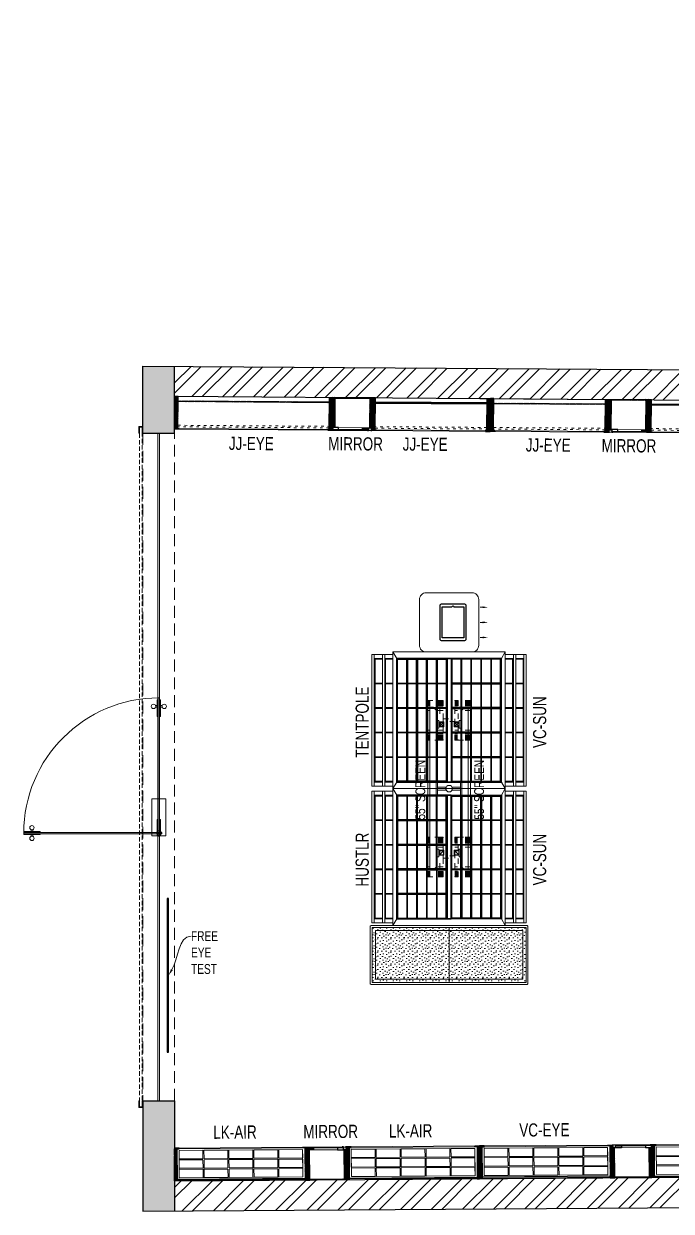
# Model space of a CAD drawing. Header units: feet. Extents: x 3454375 to 3464451, y -5718387 to -5709354.
# Drawn here: x 3454375 to 3459300, y -5718387 to -5709354 of the extents above; entities that cross this region are included whole.
import ezdxf
from ezdxf import colors
from ezdxf.entities.mleader import LeaderData, LeaderLine
from ezdxf.math import Vec2, Vec3

# ---------------------------------------------------------------- set-up
doc = ezdxf.new("R2010")
doc.units = ezdxf.units.FT
doc.header["$LTSCALE"] = 33
doc.header["$MEASUREMENT"] = 0
for name, pattern in [('a_p6_plan_L18$0$HIDDEN', [0.375, 0.25, -0.125]), ('ACAD_ISO03W100', [30, 12, -18]), ('DASHDOT2', [0.5, 0.25, -0.125, 0, -0.125]), ('HIDDEN2', [4.7625, 3.175, -1.5875]), ('HIDDENX2', [0.75, 0.5, -0.25])]:
    doc.linetypes.add(name, pattern=pattern)
for name, color, linetype, lineweight in [('A-Glazing', 4, 'Continuous', 20), ('A-shutter', 8, 'Continuous', 18), ('A-WALL HATCH', 251, 'Continuous', 0), ('column hatch', 5, 'Continuous', 0), ('Door', 2, 'Continuous', 13), ('Glazing', 141, 'Continuous', 15), ('LENS-DIM', 252, 'Continuous', 5), ('LENS-DOOR', 34, 'Continuous', 20), ('LENS-HATCH', 251, 'Continuous', 5), ('LENS-TEXT', 31, 'Continuous', 5), ('LENS_DIMENSION', 193, 'Continuous', 0), ('LENS_TEXT', 31, 'Continuous', 5), ('LK-EQPMT', 3, 'Continuous', 18), ('LK-FF&E FLOOR', 1, 'Continuous', 9), ('LK-FF&E WALL', 1, 'Continuous', 9), ('LK-IT', 3, 'Continuous', 18), ('LN-ELEVATION-1', 81, 'Continuous', 25), ('LN-ELEVATION-2', 103, 'Continuous', 20), ('LN-ELEVATION-3', 125, 'Continuous', 18), ('LN-ELEVATION-4', 145, 'Continuous', 13), ('LN-ELEVATION-5', 167, 'Continuous', 5), ('LN-HATCH', 251, 'Continuous', 0), ('PLANO-TXT', 252, 'Continuous', 5), ('rolling shutter', 1, 'Continuous', 5)]:
    doc.layers.add(name, color=color, linetype=linetype, lineweight=lineweight)
for name, color, linetype in [('A-WALL', 1, 'Continuous'), ('beam', 5, 'Continuous'), ('column', 10, 'Continuous')]:
    doc.layers.add(name, color=color, linetype=linetype)
doc.styles.add('LK TXT', font='GILC____.TTF', dxfattribs={"height": 100})
doc.styles.get("Standard").update_dxf_attribs({"font": 'GILC____.TTF'})
pattern_1 = [(45, (-3381125.97, 5459512.48), (-117.733279, 117.733279), []), (45, (-3381047.48, 5459512.48), (-117.733279, 117.733279), [])]
pattern_2 = [(45, (4208834.247, 1706614.74), (-4.4901280605, 4.4901280605), [])]
pattern_3 = [(45, (4209134.247, 1706614.74), (-4.4901280605, 4.4901280605), [])]
pattern_4 = [(45, (7858558.917, 3503823.203), (-4.4901280605, 4.4901280605), [])]

# ---------------------------------------------------------------- blocks, each defined once
blk = doc.blocks.new('*U45')
at = {"layer": 'A-shutter', "color": 5, "ltscale": 10}
for points in [[(41038053.5, -1561539.2), (41038053.5, -1561544.2), (41038008.5, -1561544.2), (41038008.5, -1561564.2), (41038053.5, -1561564.2), (41038053.5, -1561569.2), (41038003.5, -1561569.2), (41038003.5, -1561539.2)], [(41043133.5, -1561539.2), (41043133.5, -1561544.2), (41043178.5, -1561544.2), (41043178.5, -1561564.2), (41043133.5, -1561564.2), (41043133.5, -1561569.2), (41043183.5, -1561569.2), (41043183.5, -1561539.2)]]:
    blk.add_lwpolyline(points, close=True, dxfattribs=at)
at = {"layer": 'A-shutter', "color": 5, "linetype": 'HIDDENX2', "ltscale": 2}
blk.add_lwpolyline([(41038008.5, -1561544.2), (41038008.5, -1561564.2), (41043178.5, -1561564.2), (41043178.5, -1561544.2)], close=True, dxfattribs=at)
blk = doc.blocks.new('*U44')
at = {"layer": 'LENS-DOOR'}
for p, q in [((548105.1, 1779391.1), (548105.1, 1778584.2)), ((548105.1, 1779391.1), (548143.3, 1779391.1)), ((548143.3, 1778584.2), (548143.3, 1779391.1)), ((547282.3, 1778577.9), (547288.7, 1778577.9)), ((547282.3, 1778474.8), (547282.3, 1778577.9)), ((547288.7, 1778584.2), (547333.2, 1778584.2)), ((547288.7, 1778577.9), (547288.7, 1778584.2)), ((547333.2, 1778542.9), (547333.2, 1778584.2)), ((547333.2, 1778542.9), (547345.9, 1778542.9)), ((547345.9, 1778468.5), (547345.9, 1778542.9)), ((548105.1, 1778584.2), (548143.3, 1778584.2)), ((548133.7, 1778468.5), (548133.7, 1778542.9)), ((548146.4, 1778542.9), (548133.7, 1778542.9)), ((548190.9, 1778584.2), (548146.4, 1778584.2)), ((548146.4, 1778542.9), (548146.4, 1778584.2)), ((548190.9, 1778577.9), (548190.9, 1778584.2)), ((548197.3, 1778577.9), (548190.9, 1778577.9)), ((548197.3, 1778474.8), (548197.3, 1778577.9)), ((547282.3, 1778474.8), (547288.7, 1778474.8)), ((547288.7, 1778468.5), (547288.7, 1778474.8)), ((547288.7, 1778468.5), (547345.9, 1778468.5)), ((548190.9, 1778468.5), (548133.7, 1778468.5)), ((548190.9, 1778468.5), (548190.9, 1778474.8)), ((548197.3, 1778474.8), (548190.9, 1778474.8))]:
    blk.add_line(p, q, dxfattribs=at)
at = {"layer": 'LENS-DOOR', "color": 7, "linetype": 'HIDDEN2'}
blk.add_ellipse((548143.3, 1778584.2), major_axis=(-806.9, 0), ratio=1, start_param=-1.570791, end_param=0.051209, dxfattribs=at)
blk = doc.blocks.new('A$C72675485')
at = {"layer": 'A-WALL HATCH'}
h = blk.add_hatch(dxfattribs=at)
h.set_pattern_fill('ANSI32', color=256, scale=444)
h.set_pattern_definition(pattern_1)
h.paths.add_polyline_path([(-1371.6, 6081.4), (-1371.6, 8740.3), (-228.6, 8740.3), (-228.6, 6073.3), (-228.6, 227), (-4778.1, 194.9), (-4778.1, 193.1), (-5028.1, 193.1), (-8927.9, 165.6), (-8927.9, -63), (0, 0), (0, 8968.9), (-1600.2, 8968.9), (-1600.2, 6311.6), (-8927.9, 6363.2), (-8927.9, 6134.6)])
h = blk.add_hatch(dxfattribs=at)
h.set_pattern_fill('ANSI32', color=256, scale=444)
h.set_pattern_definition(pattern_1)
h.paths.add_polyline_path([(-228.6, 6073.3), (-228.6, 6225.7), (-456.1, 6227.3), (-457.2, 6074.9)])
at = {"layer": 'column hatch'}
h = blk.add_hatch(color=251, dxfattribs=at)
h.dxf.hatch_style = 1
h.paths.add_polyline_path([(-8927.9, -63), (-8927.9, 775.2), (-9169.2, 775.2), (-9169.2, -64.7)])
h.paths.add_polyline_path([(-8927.9, 5855.2), (-8927.9, 6363.2), (-9169.2, 6364.9), (-9169.2, 5855.2)])
at = {"layer": 'A-WALL'}
for p, q in [((0, 8968.9), (-1600.2, 8968.9)), ((-1600.2, 8968.9), (-1600.2, 6311.6)), ((0, 0), (0, 8968.9)), ((-228.6, 8740.3), (-1371.6, 8740.3)), ((-1371.6, 8740.3), (-1371.6, 6081.4)), ((-228.6, 6073.3), (-228.6, 8740.3)), ((-9169.2, 6364.9), (-1600.2, 6311.6)), ((-457.2, 6074.9), (-456.1, 6227.3)), ((-456.1, 6227.3), (-227.5, 6225.7)), ((-8927.9, 6134.6), (-1371.6, 6081.4)), ((-457.2, 6074.9), (-228.6, 6073.3)), ((-228.6, 227), (-228.6, 6073.3)), ((-8927.9, 165.6), (-228.6, 227)), ((-9169.2, -64.7), (0, 0))]:
    blk.add_line(p, q, dxfattribs=at)
at = {"layer": 'beam', "linetype": 'a_p6_plan_L18$0$HIDDEN', "lineweight": 5, "ltscale": 11}
blk.add_lwpolyline([(-8927.9, 5855.2), (-9169.2, 5855.2), (-9169.2, 775.2), (-8927.9, 775.2)], close=True, dxfattribs=at)
at = {"layer": 'column'}
for p, q in [((-9169.2, 5855.2), (-9169.2, 6364.9)), ((-8927.9, 5855.2), (-8927.9, 6363.2)), ((-9169.2, 5855.2), (-8927.9, 5855.2)), ((-9169.2, 775.2), (-8927.9, 775.2)), ((-9169.2, 775.2), (-9169.2, -64.7)), ((-8927.9, 775.2), (-8927.9, -63))]:
    blk.add_line(p, q, dxfattribs=at)
at = {"layer": 'Door', "xscale": -1}
blk.add_blockref('*U44', (546825.7, -1772375.3), dxfattribs=at)
at = {"layer": 'rolling shutter', "color": 2, "rotation": 270.000000000001}
blk.add_blockref('*U45', (1552370, 41043908.7), dxfattribs=at)
at = {"insert": (-1144.7, 7900.4), "char_height": 125, "width": 728.449, "attachment_point": 1}
blk.add_mtext('EXISTING TOILET ', dxfattribs=at)
blk = doc.blocks.new('Entrance Door')
at = {"layer": 'Glazing', "ltscale": 111}
blk.add_hatch(color=256, dxfattribs=at).paths.add_polyline_path([(18, -35), (18, -1235), (30, -1235), (30, -35)])
at = {"layer": 'Glazing'}
for p, q in [((30, -54), (18, -66)), ((1118, -31), (1118, -54)), ((1118, -89), (1118, -66)), ((1133, -31), (1133, -54)), ((1133, -89), (1133, -66))]:
    blk.add_line(p, q, dxfattribs=at)
at = {"layer": 'Glazing', "ltscale": 44}
for p, q in [((-5, -1156), (18, -1156)), ((-5, -1171), (18, -1171)), ((53, -1156), (30, -1156)), ((53, -1171), (30, -1171))]:
    blk.add_line(p, q, dxfattribs=at)
at = {"layer": 'Glazing'}
for points in [[(320, -120), (0, -120), (0, 0), (320, 0)], [(0, -54), (142, -54), (142, -47), (0, -47)], [(0, -66), (142, -66), (142, -74), (0, -74)], [(1181, -54), (1038, -54), (1038, -47), (1181, -47)], [(1181, -66), (1038, -66), (1038, -74), (1181, -74)]]:
    blk.add_lwpolyline(points, close=True, dxfattribs=at)
at = {"layer": 'Glazing', "ltscale": 222}
blk.add_lwpolyline([(-2, -66), (1199, -66), (1199, -54), (-2, -54)], close=True, dxfattribs=at)
at = {"layer": 'Glazing', "ltscale": 111}
blk.add_lwpolyline([(18, -35), (18, -1235), (30, -1235), (30, -35)], close=True, dxfattribs=at)
at = {"layer": 'Glazing', "ltscale": 44}
for points in [[(18, -1093), (18, -1235), (10, -1235), (10, -1093)], [(30, -1093), (30, -1235), (37, -1235), (37, -1093)]]:
    blk.add_lwpolyline(points, close=True, dxfattribs=at)
at = {"layer": 'Glazing'}
for centre, radius in [((1125, -14), 19), ((24, -59), 19.8), ((1125, -107), 19)]:
    blk.add_circle(centre, radius, dxfattribs=at)
at = {"layer": 'Glazing', "ltscale": 44}
for centre in [(-22, -1164), (70, -1164)]:
    blk.add_circle(centre, 19, dxfattribs=at)
at = {"layer": 'Glazing', "ltscale": 222}
blk.add_arc((24, -60), 1175, 270, 359.9996, dxfattribs=at)
blk = doc.blocks.new('MIRROR')
at = {"layer": 'LN-HATCH', "ltscale": 0.5}
h = blk.add_hatch(dxfattribs=at)
h.set_pattern_fill('ANSI31', color=256, scale=2)
h.set_pattern_definition([(45, (4060433.7416, 1708720.787), (-4.4901280605, 4.4901280605), [])])
h.paths.add_polyline_path([(212.9, 101.3), (230.9, 101.3), (230.9, -127.7), (212.9, -127.7)])
h.paths.add_polyline_path([(230.9, 95.3), (494.9, 95.3), (494.9, 101.3), (230.9, 101.3)])
h.paths.add_polyline_path([(512.9, 101.3), (494.9, 101.3), (494.9, -127.7), (512.9, -127.7)])
at = {"layer": 'Defpoints'}
blk.add_lwpolyline([(512.9, 101.3), (212.9, 101.3), (212.9, -148.7), (512.9, -148.7)], close=True, dxfattribs=at)
at = {"layer": 'LN-ELEVATION-1'}
for points in [[(212.9, 101.3), (230.9, 101.3), (230.9, -127.7), (212.9, -127.7)], [(230.9, 95.3), (494.9, 95.3), (494.9, 101.3), (230.9, 101.3)], [(512.9, 101.3), (494.9, 101.3), (494.9, -127.7), (512.9, -127.7)], [(259.9, -141.7), (259.9, -127.7), (214.9, -127.7), (214.9, -148.7), (223.9, -148.7), (223.9, -147.2), (216.4, -147.2), (216.4, -141.7)], [(442.9, -141.7), (442.9, -127.7), (487.9, -127.7), (487.9, -148.7), (478.9, -148.7), (478.9, -147.2), (486.4, -147.2), (486.4, -141.7)], [(504.9, -148.7), (504.9, -147.2), (509.4, -147.2), (509.4, -129.2), (487.9, -129.2), (487.9, -127.7), (510.9, -127.7), (510.9, -148.7)]]:
    blk.add_lwpolyline(points, close=True, dxfattribs=at)
at = {"layer": 'LN-ELEVATION-2', "color": 4, "lineweight": 0}
blk.add_lwpolyline([(216.4, -141.7), (486.4, -141.7), (486.4, -147.2), (216.4, -147.2)], close=True, dxfattribs=at)
at = {"layer": 'LN-ELEVATION-2'}
blk.add_lwpolyline([(259.9, -141.7), (442.9, -141.7), (442.9, -127.7), (259.9, -127.7)], close=True, dxfattribs=at)
at = {"layer": 'LN-ELEVATION-4', "ltscale": 0.5}
blk.add_line((478.9, -148.7), (223.9, -148.7), dxfattribs=at)
blk = doc.blocks.new('JJ SH 900')
at = {"layer": 'LN-HATCH', "ltscale": 0.5}
h = blk.add_hatch(dxfattribs=at)
h.set_pattern_fill('ANSI31', color=256, scale=50)
h.paths.add_polyline_path([(-911.8, 0), (-911.8, -190), (-905.8, -190), (-905.8, -200), (-911.8, -200), (-911.8, -244), (-886.8, -244), (-886.8, 0)])
h = blk.add_hatch(dxfattribs=at)
h.set_pattern_fill('ANSI31', color=256, scale=2)
h.set_pattern_definition(pattern_2)
h.paths.add_polyline_path([(-11.8, 0), (-11.8, -190), (-17.8, -190), (-17.8, -200), (-11.8, -200), (-11.8, -244), (-36.8, -244), (-36.8, 0)])
h = blk.add_hatch(dxfattribs=at)
h.set_pattern_fill('ANSI31', color=256, scale=2)
h.set_pattern_definition(pattern_3)
h.paths.add_polyline_path([(-36.8, -40), (-886.8, -40), (-886.8, -34), (-36.8, -34)])
h = blk.add_hatch(dxfattribs=at)
h.set_pattern_fill('ANSI31', color=256, scale=2)
h.set_pattern_definition(pattern_3)
h.paths.add_polyline_path([(-876.8, -244), (-876.8, -250), (-911.8, -250), (-911.8, -244)])
h = blk.add_hatch(dxfattribs=at)
h.set_pattern_fill('ANSI31', color=256, scale=2)
h.set_pattern_definition(pattern_2)
h.paths.add_polyline_path([(-46.8, -244), (-46.8, -250), (-11.8, -250), (-11.8, -244)])
at = {"layer": 'LN-ELEVATION-1', "ltscale": 0.5}
for points in [[(-911.8, 0), (-911.8, -190), (-905.8, -190), (-905.8, -200), (-911.8, -200), (-911.8, -244), (-886.8, -244), (-886.8, 0)], [(-11.8, 0), (-11.8, -190), (-17.8, -190), (-17.8, -200), (-11.8, -200), (-11.8, -244), (-36.8, -244), (-36.8, 0)], [(-36.8, -40), (-886.8, -40), (-886.8, -34), (-36.8, -34)], [(-876.8, -244), (-876.8, -250), (-911.8, -250), (-911.8, -244)], [(-46.8, -244), (-46.8, -250), (-11.8, -250), (-11.8, -244)]]:
    blk.add_lwpolyline(points, close=True, dxfattribs=at)
at = {"layer": 'LN-ELEVATION-3', "ltscale": 0.5}
for p, q in [((-886.8, 0), (-36.8, 0)), ((-876.8, -244), (-46.8, -244)), ((-46.8, -250), (-876.8, -250))]:
    blk.add_line(p, q, dxfattribs=at)
at = {"layer": 'LN-ELEVATION-4', "linetype": 'ACAD_ISO03W100', "ltscale": 0.05}
blk.add_lwpolyline([(-886.8, -220), (-36.8, -220), (-36.8, -232), (-886.8, -232)], close=True, dxfattribs=at)
blk = doc.blocks.new('VC HD 1010')
at = {"layer": 'LN-HATCH', "ltscale": 0.5}
h = blk.add_hatch(dxfattribs=at)
h.set_pattern_fill('ANSI31', color=256, scale=2)
h.set_pattern_definition([(45, (3761554.586, 1795022.936), (-4.490128061, 4.490128061), [])])
h.paths.add_polyline_path([(-505.2, 24), (-505.2, -166), (-499.2, -166), (-499.2, -176), (-505.2, -176), (-505.2, -220), (-487.2, -220), (-487.2, 24)])
h = blk.add_hatch(dxfattribs=at)
h.set_pattern_fill('ANSI31', color=256, scale=2)
h.set_pattern_definition(pattern_4)
h.paths.add_polyline_path([(504.8, 24), (504.8, -166), (498.8, -166), (498.8, -176), (504.8, -176), (504.8, -220), (486.8, -220), (486.8, 24)])
h = blk.add_hatch(dxfattribs=at)
h.set_pattern_fill('ANSI31', color=256, scale=2)
h.set_pattern_definition([(45, (7858741.917, 3503823.203), (-4.4901280605, 4.4901280605), [])])
h.paths.add_polyline_path([(-470.2, -220), (-470.2, -226), (-505.2, -226), (-505.2, -220)])
h = blk.add_hatch(dxfattribs=at)
h.set_pattern_fill('ANSI31', color=256, scale=2)
h.set_pattern_definition(pattern_4)
h.paths.add_polyline_path([(476.8, -220), (476.8, -226), (511.8, -226), (511.8, -220)])
at = {"layer": 'LN-ELEVATION-1', "ltscale": 0.5}
for points in [[(-505.2, 24), (-505.2, -166), (-499.2, -166), (-499.2, -176), (-505.2, -176), (-505.2, -220), (-487.2, -220), (-487.2, 24)], [(486.8, 12), (-487.2, 12), (-487.2, 18), (486.8, 18)], [(504.8, 24), (504.8, -166), (498.8, -166), (498.8, -176), (504.8, -176), (504.8, -220), (486.8, -220), (486.8, 24)], [(-470.2, -220), (-470.2, -226), (-505.2, -226), (-505.2, -220)], [(469.8, -220), (469.8, -226), (504.8, -226), (504.8, -220)]]:
    blk.add_lwpolyline(points, close=True, dxfattribs=at)
at = {"layer": 'LN-ELEVATION-2', "ltscale": 0.5}
blk.add_lwpolyline([(470.2, 0), (-470.2, 0), (-470.2, -208), (470.2, -208)], close=True, dxfattribs=at)
at = {"layer": 'LN-ELEVATION-3', "ltscale": 0.5}
for p, q in [((-487.2, 24), (486.8, 24)), ((-470.2, -220), (469.8, -220)), ((469.8, -226), (-470.2, -226))]:
    blk.add_line(p, q, dxfattribs=at)
for points in [[(-470.2, 0), (-288.5, 0), (-288.5, -64), (-470.2, -64)], [(-280.5, 0), (-98.8, 0), (-98.8, -64), (-280.5, -64)], [(-90.8, 0), (90.8, 0), (90.8, -64), (-90.8, -64)], [(98.8, 0), (280.5, 0), (280.5, -64), (98.8, -64)], [(288.5, 0), (470.2, 0), (470.2, -64), (288.5, -64)], [(-470.2, -136), (-288.5, -136), (-288.5, -72), (-470.2, -72)], [(-280.5, -72), (-98.8, -72), (-98.8, -136), (-280.5, -136)], [(-90.8, -72), (90.8, -72), (90.8, -136), (-90.8, -136)], [(98.8, -72), (280.5, -72), (280.5, -136), (98.8, -136)], [(288.5, -72), (470.2, -72), (470.2, -136), (288.5, -136)], [(-470.2, -144), (-288.5, -144), (-288.5, -208), (-470.2, -208)], [(-280.5, -144), (-98.8, -144), (-98.8, -208), (-280.5, -208)], [(-90.8, -144), (90.8, -144), (90.8, -208), (-90.8, -208)], [(98.8, -144), (280.5, -144), (280.5, -208), (98.8, -208)], [(288.5, -144), (470.2, -144), (470.2, -208), (288.5, -208)]]:
    blk.add_lwpolyline(points, close=True, dxfattribs=at)
blk = doc.blocks.new('ffgd')
at = {"layer": 'LN-ELEVATION-4', "linetype": 'ACAD_ISO03W100', "ltscale": 0.1}
blk.add_lwpolyline([(0, 47.3), (0, -41.5), (-20, -41.5), (-20, 47.3)], close=True, dxfattribs=at)
at = {"layer": 'LN-ELEVATION-5', "linetype": 'ACAD_ISO03W100', "ltscale": 0.1}
for p, q in [((-159.9, 165.7), (-159.9, 47.3)), ((-159.7, 165.7), (-159.7, 47.3)), ((-159.4, 165.7), (-159.4, 47.3)), ((-159, 165.7), (-159, 47.3)), ((-158.5, 165.7), (-158.5, 47.3)), ((-157.9, 165.7), (-157.9, 47.3)), ((-157.1, 165.7), (-157.1, 47.3)), ((-156.1, 165.7), (-156.1, 47.3)), ((-154.1, 165.7), (-154.1, 47.3)), ((-151.1, 165.7), (-151.1, 47.3)), ((-146.1, 165.7), (-146.1, 47.3)), ((-141.1, 165.7), (-141.1, 47.3)), ((-135.1, 165.7), (-135.1, 47.3)), ((-128.1, 165.7), (-128.1, 47.3)), ((-120.1, 165.7), (-120.1, 47.3)), ((-111.1, 165.7), (-111.1, 47.3)), ((-102.1, 165.7), (-102.1, 47.3)), ((-85, 165.7), (-85, 47.3)), ((65, 165.7), (65, 47.3)), ((82.1, 165.7), (82.1, 47.3)), ((91.1, 165.7), (91.1, 47.3)), ((100.1, 165.7), (100.1, 47.3)), ((108.1, 165.7), (108.1, 47.3)), ((115.1, 165.7), (115.1, 47.3)), ((121.1, 165.7), (121.1, 47.3)), ((126.1, 165.7), (126.1, 47.3)), ((131.1, 165.7), (131.1, 47.3)), ((134.1, 165.7), (134.1, 47.3)), ((136.1, 165.7), (136.1, 47.3)), ((137.1, 165.7), (137.1, 47.3)), ((137.9, 165.7), (137.9, 47.3)), ((138.5, 165.7), (138.5, 47.3)), ((139, 165.7), (139, 47.3)), ((139.4, 165.7), (139.4, 47.3)), ((139.7, 165.7), (139.7, 47.3)), ((139.9, 165.7), (139.9, 47.3)), ((-159.9, -41.5), (-159.9, -159.9)), ((-159.7, -41.5), (-159.7, -159.9)), ((-159.4, -41.5), (-159.4, -159.9)), ((-159, -41.5), (-159, -159.9)), ((-158.5, -41.5), (-158.5, -159.9)), ((-157.9, -41.5), (-157.9, -159.9)), ((-157.1, -41.5), (-157.1, -159.9)), ((-156.1, -41.5), (-156.1, -159.9)), ((-154.1, -41.5), (-154.1, -159.9)), ((-151.1, -41.5), (-151.1, -159.9)), ((-146.1, -41.5), (-146.1, -159.9)), ((-141.1, -41.5), (-141.1, -159.9)), ((-135.1, -41.5), (-135.1, -159.9)), ((-128.1, -41.5), (-128.1, -159.9)), ((-120.1, -41.5), (-120.1, -159.9)), ((-111.1, -41.5), (-111.1, -159.9)), ((-102.1, -41.5), (-102.1, -159.9)), ((-85, -41.5), (-85, -159.9)), ((65, -41.5), (65, -159.9)), ((82.1, -41.5), (82.1, -159.9)), ((91.1, -41.5), (91.1, -159.9)), ((100.1, -41.5), (100.1, -159.9)), ((108.1, -41.5), (108.1, -159.9)), ((115.1, -41.5), (115.1, -159.9)), ((121.1, -41.5), (121.1, -159.9)), ((126.1, -41.5), (126.1, -159.9)), ((131.1, -41.5), (131.1, -159.9)), ((134.1, -41.5), (134.1, -159.9)), ((136.1, -41.5), (136.1, -159.9)), ((137.1, -41.5), (137.1, -159.9)), ((137.9, -41.5), (137.9, -159.9)), ((138.5, -41.5), (138.5, -159.9)), ((139, -41.5), (139, -159.9)), ((139.4, -41.5), (139.4, -159.9)), ((139.7, -41.5), (139.7, -159.9)), ((139.9, -41.5), (139.9, -159.9))]:
    blk.add_line(p, q, dxfattribs=at)
for points in [[(140, 73), (140, 165.7), (-160, 165.7), (-160, 73)], [(140, -67.1), (140, -159.9), (-160, -159.9), (-160, -67.1)]]:
    blk.add_lwpolyline(points, dxfattribs=at)
for points in [[(140, 73), (140, 47.3), (-160, 47.3), (-160, 73)], [(140, -41.5), (140, -67.1), (-160, -67.1), (-160, -41.5)]]:
    blk.add_lwpolyline(points, close=True, dxfattribs=at)
blk = doc.blocks.new('EURO 1040 x 1175')
at = {"layer": 'LN-ELEVATION-1'}
for points in [[(-470, -327.4), (470, -327.4), (470, 467.6), (-470, 467.6)], [(-470, 85.1), (470, 85.1), (470, 467.6), (-470, 467.6)], [(-283.2, 85.1), (-277.2, 85.1), (-277.2, 467.6), (-283.2, 467.6)], [(-96.4, 85.1), (-90.4, 85.1), (-90.4, 467.6), (-96.4, 467.6)], [(90.4, 85.1), (96.4, 85.1), (96.4, 467.6), (90.4, 467.6)], [(277.2, 85.1), (283.2, 85.1), (283.2, 467.6), (277.2, 467.6)], [(-470, 386.6), (-283.2, 386.6), (-283.2, 392.6), (-470, 392.6)], [(-277.2, 386.6), (-96.4, 386.6), (-96.4, 392.6), (-277.2, 392.6)], [(-90.4, 386.6), (90.4, 386.6), (90.4, 392.6), (-90.4, 392.6)], [(96.4, 386.6), (277.2, 386.6), (277.2, 392.6), (96.4, 392.6)], [(283.2, 386.6), (470, 386.6), (470, 392.6), (283.2, 392.6)], [(-470, 311.2), (-283.2, 311.2), (-283.2, 317.2), (-470, 317.2)], [(-277.2, 311.2), (-96.4, 311.2), (-96.4, 317.2), (-277.2, 317.2)], [(-90.4, 311.2), (90.4, 311.2), (90.4, 317.2), (-90.4, 317.2)], [(96.4, 311.2), (277.2, 311.2), (277.2, 317.2), (96.4, 317.2)], [(283.2, 311.2), (470, 311.2), (470, 317.2), (283.2, 317.2)], [(-470, 235.8), (-283.2, 235.8), (-283.2, 241.8), (-470, 241.8)], [(-277.2, 235.8), (-96.4, 235.8), (-96.4, 241.8), (-277.2, 241.8)], [(-90.4, 235.8), (90.4, 235.8), (90.4, 241.8), (-90.4, 241.8)], [(96.4, 235.8), (277.2, 235.8), (277.2, 241.8), (96.4, 241.8)], [(283.2, 235.8), (470, 235.8), (470, 241.8), (283.2, 241.8)], [(-470, 160.4), (-283.2, 160.4), (-283.2, 166.4), (-470, 166.4)], [(-277.2, 160.4), (-96.4, 160.4), (-96.4, 166.4), (-277.2, 166.4)], [(-90.4, 160.4), (90.4, 160.4), (90.4, 166.4), (-90.4, 166.4)], [(96.4, 160.4), (277.2, 160.4), (277.2, 166.4), (96.4, 166.4)], [(283.2, 160.4), (470, 160.4), (470, 166.4), (283.2, 166.4)], [(-470, 85.1), (470, 85.1), (470, 55.1), (-470, 55.1)], [(-470, 55.1), (470, 55.1), (470, -327.4), (-470, -327.4)], [(-283.2, 55.1), (-277.2, 55.1), (-277.2, -327.4), (-283.2, -327.4)], [(-96.4, 55.1), (-90.4, 55.1), (-90.4, -327.4), (-96.4, -327.4)], [(90.4, 55.1), (96.4, 55.1), (96.4, -327.4), (90.4, -327.4)], [(277.2, 55.1), (283.2, 55.1), (283.2, -327.4), (277.2, -327.4)], [(-470, -20.3), (-283.2, -20.3), (-283.2, -26.3), (-470, -26.3)], [(-277.2, -20.3), (-96.4, -20.3), (-96.4, -26.3), (-277.2, -26.3)], [(-90.4, -20.3), (90.4, -20.3), (90.4, -26.3), (-90.4, -26.3)], [(96.4, -20.3), (277.2, -20.3), (277.2, -26.3), (96.4, -26.3)], [(283.2, -20.3), (470, -20.3), (470, -26.3), (283.2, -26.3)], [(-470, -95.7), (-283.2, -95.7), (-283.2, -101.7), (-470, -101.7)], [(-470, -171.1), (-283.2, -171.1), (-283.2, -177.1), (-470, -177.1)], [(-277.2, -95.7), (-96.4, -95.7), (-96.4, -101.7), (-277.2, -101.7)], [(-277.2, -171.1), (-96.4, -171.1), (-96.4, -177.1), (-277.2, -177.1)], [(-90.4, -95.7), (90.4, -95.7), (90.4, -101.7), (-90.4, -101.7)], [(-90.4, -171.1), (90.4, -171.1), (90.4, -177.1), (-90.4, -177.1)], [(96.4, -95.7), (277.2, -95.7), (277.2, -101.7), (96.4, -101.7)], [(96.4, -171.1), (277.2, -171.1), (277.2, -177.1), (96.4, -177.1)], [(283.2, -95.7), (470, -95.7), (470, -101.7), (283.2, -101.7)], [(283.2, -171.1), (470, -171.1), (470, -177.1), (283.2, -177.1)], [(-470, -246.4), (-283.2, -246.4), (-283.2, -252.4), (-470, -252.4)], [(-277.2, -246.4), (-96.4, -246.4), (-96.4, -252.4), (-277.2, -252.4)], [(-90.4, -246.4), (90.4, -246.4), (90.4, -252.4), (-90.4, -252.4)], [(96.4, -246.4), (277.2, -246.4), (277.2, -252.4), (96.4, -252.4)], [(283.2, -246.4), (470, -246.4), (470, -252.4), (283.2, -252.4)]]:
    blk.add_lwpolyline(points, close=True, dxfattribs=at)
for points in [[(-283.2, 461.6), (-464, 461.6), (-464, 317.2)], [(-96.4, 461.6), (-277.2, 461.6)], [(90.4, 461.6), (-90.4, 461.6)], [(277.2, 461.6), (96.4, 461.6)], [(464, 317.2), (464, 461.6), (283.2, 461.6)], [(-464, 311.2), (-464, 241.8)], [(464, 241.8), (464, 311.2)], [(-464, 235.8), (-464, 166.4)], [(464, 166.4), (464, 235.8)], [(-464, 160.4), (-464, 91.1), (-283.2, 91.1)], [(-277.2, 91.1), (-96.4, 91.1)], [(-90.4, 91.1), (90.4, 91.1)], [(96.4, 91.1), (277.2, 91.1)], [(283.2, 91.1), (464, 91.1), (464, 160.4)], [(-464, -20.3), (-464, 49.1), (-283.2, 49.1)], [(-277.2, 49.1), (-96.4, 49.1)], [(-90.4, 49.1), (90.4, 49.1)], [(96.4, 49.1), (277.2, 49.1)], [(283.2, 49.1), (464, 49.1), (464, -20.3)], [(-464, -95.7), (-464, -26.3)], [(464, -26.3), (464, -95.7)], [(-464, -171.1), (-464, -101.7)], [(-283.2, -321.4), (-464, -321.4), (-464, -177.1)], [(464, -177.1), (464, -321.4), (283.2, -321.4)], [(464, -101.7), (464, -171.1)], [(-96.4, -321.4), (-277.2, -321.4)], [(90.4, -321.4), (-90.4, -321.4)], [(277.2, -321.4), (96.4, -321.4)]]:
    blk.add_lwpolyline(points, dxfattribs=at)
at = {"layer": 'LN-ELEVATION-2'}
blk.add_lwpolyline([(-520, -357.4), (520, -357.4), (520, 497.6), (-520, 497.6)], close=True, dxfattribs=at)
for points in [[(-470, 467.6), (-520, 497.6)], [(470, 467.6), (520, 497.6)], [(-470, -327.4), (-520, -357.4)], [(470, -327.4), (520, -357.4)]]:
    blk.add_lwpolyline(points, dxfattribs=at)
at = {"layer": 'LN-ELEVATION-3'}
for points in [[(-500, 559.6), (500, 559.6), (500, 577.6), (-500, 577.6)], [(-500, 497.6), (-470, 497.6), (-470, 559.6), (-500, 559.6)], [(470, 497.6), (500, 497.6), (500, 559.6), (470, 559.6)], [(-500, -357.4), (-470, -357.4), (-470, -419.4), (-500, -419.4)], [(470, -357.4), (500, -357.4), (500, -419.4), (470, -419.4)], [(-500, -419.4), (500, -419.4), (500, -437.4), (-500, -437.4)]]:
    blk.add_lwpolyline(points, close=True, dxfattribs=at)
at = {"layer": 'LN-ELEVATION-4'}
for points in [[(-500, 639.6), (500, 639.6), (500, 657.6), (-500, 657.6)], [(-500, 577.6), (-470, 577.6), (-470, 639.6), (-500, 639.6)], [(470, 577.6), (500, 577.6), (500, 639.6), (470, 639.6)], [(-470, 497.6), (-464, 497.6), (-464, 559.6), (-470, 559.6)], [(-464, 553.6), (-283.2, 553.6), (-283.2, 559.6), (-464, 559.6)], [(-283.2, 497.6), (-277.2, 497.6), (-277.2, 559.6), (-283.2, 559.6)], [(-277.2, 553.6), (-96.4, 553.6), (-96.4, 559.6), (-277.2, 559.6)], [(-96.4, 497.6), (-90.4, 497.6), (-90.4, 559.6), (-96.4, 559.6)], [(-90.4, 553.6), (90.4, 553.6), (90.4, 559.6), (-90.4, 559.6)], [(90.4, 497.6), (96.4, 497.6), (96.4, 559.6), (90.4, 559.6)], [(96.4, 553.6), (277.2, 553.6), (277.2, 559.6), (96.4, 559.6)], [(277.2, 497.6), (283.2, 497.6), (283.2, 559.6), (277.2, 559.6)], [(283.2, 553.6), (464, 553.6), (464, 559.6), (283.2, 559.6)], [(464, 497.6), (470, 497.6), (470, 559.6), (464, 559.6)], [(-470, -357.4), (-464, -357.4), (-464, -419.4), (-470, -419.4)], [(-283.2, -357.4), (-277.2, -357.4), (-277.2, -419.4), (-283.2, -419.4)], [(-96.4, -357.4), (-90.4, -357.4), (-90.4, -419.4), (-96.4, -419.4)], [(90.4, -357.4), (96.4, -357.4), (96.4, -419.4), (90.4, -419.4)], [(277.2, -357.4), (283.2, -357.4), (283.2, -419.4), (277.2, -419.4)], [(464, -357.4), (470, -357.4), (470, -419.4), (464, -419.4)], [(-500, -437.4), (-470, -437.4), (-470, -499.4), (-500, -499.4)], [(-464, -413.4), (-283.2, -413.4), (-283.2, -419.4), (-464, -419.4)], [(-277.2, -413.4), (-96.4, -413.4), (-96.4, -419.4), (-277.2, -419.4)], [(-90.4, -413.4), (90.4, -413.4), (90.4, -419.4), (-90.4, -419.4)], [(96.4, -413.4), (277.2, -413.4), (277.2, -419.4), (96.4, -419.4)], [(283.2, -413.4), (464, -413.4), (464, -419.4), (283.2, -419.4)], [(470, -437.4), (500, -437.4), (500, -499.4), (470, -499.4)], [(-500, -499.4), (500, -499.4), (500, -517.4), (-500, -517.4)]]:
    blk.add_lwpolyline(points, close=True, dxfattribs=at)
at = {"layer": 'LN-ELEVATION-5'}
for points in [[(-470, 577.6), (-464, 577.6), (-464, 639.6), (-470, 639.6)], [(-464, 633.6), (-283.2, 633.6), (-283.2, 639.6), (-464, 639.6)], [(-283.2, 577.6), (-277.2, 577.6), (-277.2, 639.6), (-283.2, 639.6)], [(-277.2, 633.6), (-96.4, 633.6), (-96.4, 639.6), (-277.2, 639.6)], [(-96.4, 577.6), (-90.4, 577.6), (-90.4, 639.6), (-96.4, 639.6)], [(-90.4, 633.6), (90.4, 633.6), (90.4, 639.6), (-90.4, 639.6)], [(90.4, 577.6), (96.4, 577.6), (96.4, 639.6), (90.4, 639.6)], [(96.4, 633.6), (277.2, 633.6), (277.2, 639.6), (96.4, 639.6)], [(277.2, 577.6), (283.2, 577.6), (283.2, 639.6), (277.2, 639.6)], [(283.2, 633.6), (464, 633.6), (464, 639.6), (283.2, 639.6)], [(464, 577.6), (470, 577.6), (470, 639.6), (464, 639.6)], [(-470, -437.4), (-464, -437.4), (-464, -499.4), (-470, -499.4)], [(-283.2, -437.4), (-277.2, -437.4), (-277.2, -499.4), (-283.2, -499.4)], [(-96.4, -437.4), (-90.4, -437.4), (-90.4, -499.4), (-96.4, -499.4)], [(90.4, -437.4), (96.4, -437.4), (96.4, -499.4), (90.4, -499.4)], [(277.2, -437.4), (283.2, -437.4), (283.2, -499.4), (277.2, -499.4)], [(464, -437.4), (470, -437.4), (470, -499.4), (464, -499.4)], [(-464, -493.4), (-283.2, -493.4), (-283.2, -499.4), (-464, -499.4)], [(-277.2, -493.4), (-96.4, -493.4), (-96.4, -499.4), (-277.2, -499.4)], [(-90.4, -493.4), (90.4, -493.4), (90.4, -499.4), (-90.4, -499.4)], [(96.4, -493.4), (277.2, -493.4), (277.2, -499.4), (96.4, -499.4)], [(283.2, -493.4), (464, -493.4), (464, -499.4), (283.2, -499.4)]]:
    blk.add_lwpolyline(points, close=True, dxfattribs=at)
at = {"layer": 'LENS-DIM'}
blk.add_blockref('ffgd', (10, 67.1), dxfattribs=at)
blk = doc.blocks.new('GREETR 450x450')
at = {"layer": 'LN-ELEVATION-1', "linetype": 'ByBlock', "lineweight": -2}
for p, q in [((481.3, 339.7), (461, 339.7)), ((481.3, 225), (461, 225)), ((481.3, 110.3), (461, 110.3))]:
    blk.add_line(p, q, dxfattribs=at)
at = {"layer": 'LN-ELEVATION-1'}
for points in [[(355.5, 98.3), (355.5, 352.3, 0.414214), (345.5, 362.3), (163.5, 362.3, 0.414214), (153.5, 352.3), (153.5, 98.3, 0.414214), (163.5, 88.3), (345.5, 88.3, 0.414214)], [(264, 342.8), (336.5, 342.8), (336.5, 107.8), (172.5, 107.8), (172.5, 342.8), (245, 342.8, 0.327538), (246.9, 344.2, -0.733799), (262.1, 344.2, 0.327538)]]:
    blk.add_lwpolyline(points, format="xyb", close=True, dxfattribs=at)
at = {"layer": 'LN-ELEVATION-1', "linetype": 'ByBlock', "lineweight": -2}
for points in [[(481.3, 346.4), (481.3, 333.1), (521.3, 339.7)], [(481.3, 231.7), (481.3, 218.3), (521.3, 225)], [(481.3, 116.9), (481.3, 103.6), (521.3, 110.3)]]:
    blk.add_solid(points, dxfattribs=at)
at = {"layer": 'LN-ELEVATION-2'}
blk.add_lwpolyline([(50, 0), (400, 0, 0.414214), (450, 50), (450, 400, 0.414214), (400, 450), (50, 450, 0.414214), (0, 400), (0, 50, 0.414214)], format="xyb", close=True, dxfattribs=at)
blk = doc.blocks.new('JJ SH 1200')
at = {"layer": 'LN-HATCH', "ltscale": 0.5}
h = blk.add_hatch(dxfattribs=at)
h.set_pattern_fill('ANSI31', color=256, scale=2)
h.set_pattern_definition([(45, (4097187.331, 1708800.267), (-4.4901280605, 4.4901280605), [])])
h.paths.add_polyline_path([(792.1, 220), (792.1, 30), (786.1, 30), (786.1, 20), (792.1, 20), (792.1, -24), (767.1, -24), (767.1, 220)])
h.paths.add_polyline_path([(-382.9, 180), (767.1, 180), (767.1, 186), (-382.9, 186)])
h.paths.add_polyline_path([(757.1, -24), (757.1, -30), (792.1, -30), (792.1, -24)])
h.paths.add_polyline_path([(-407.9, 220), (-407.9, 30), (-401.9, 30), (-401.9, 20), (-407.9, 20), (-407.9, -24), (-382.9, -24), (-382.9, 220)])
h.paths.add_polyline_path([(-372.9, -24), (-372.9, -30), (-407.9, -30), (-407.9, -24)])
at = {"layer": 'LN-ELEVATION-1', "ltscale": 0.5}
for points in [[(-407.9, 220), (-407.9, 30), (-401.9, 30), (-401.9, 20), (-407.9, 20), (-407.9, -24), (-382.9, -24), (-382.9, 220)], [(-382.9, 180), (767.1, 180), (767.1, 186), (-382.9, 186)], [(792.1, 220), (792.1, 30), (786.1, 30), (786.1, 20), (792.1, 20), (792.1, -24), (767.1, -24), (767.1, 220)], [(-372.9, -24), (-372.9, -30), (-407.9, -30), (-407.9, -24)], [(757.1, -24), (757.1, -30), (792.1, -30), (792.1, -24)]]:
    blk.add_lwpolyline(points, close=True, dxfattribs=at)
at = {"layer": 'LN-ELEVATION-3', "ltscale": 0.5}
for p, q in [((767.1, 220), (-382.9, 220)), ((757.1, -24), (-372.9, -24)), ((-372.9, -30), (757.1, -30))]:
    blk.add_line(p, q, dxfattribs=at)
at = {"layer": 'LN-ELEVATION-4', "linetype": 'ACAD_ISO03W100', "ltscale": 0.05}
blk.add_lwpolyline([(767.1, 0), (-382.9, 0), (-382.9, -12), (767.1, -12)], close=True, dxfattribs=at)
blk = doc.blocks.new('2 seater bench')
at = {"layer": 'LENS-HATCH', "lineweight": 0}
h = blk.add_hatch(dxfattribs=at)
h.set_pattern_fill('STIP1', color=177, scale=100, angle=270, pattern_type=2)
h.set_pattern_definition([(270, (6617251.08, -170421.61), (100, -2e-13), [0, -100]), (270, (6617235.08, -170433.61), (100, -2e-13), [0, -100]), (270, (6617211.08, -170428.61), (100, -2e-13), [0, -100]), (270, (6617188.08, -170463.61), (100, -2e-13), [0, -100]), (270, (6617224.08, -170460.61), (100, -2e-13), [0, -100]), (270, (6617248.08, -170487.61), (100, -2e-13), [0, -100]), (270, (6617255.08, -170452.61), (100, -2e-13), [0, -100]), (270, (6617214.08, -170494.61), (100, -2e-13), [0, -100]), (270, (6617182.08, -170489.61), (100, -2e-13), [0, -100]), (270, (6617167.08, -170415.61), (100, -2e-13), [0, -100]), (270, (6617187.08, -170433.61), (100, -2e-13), [0, -100]), (270, (6617168.08, -170447.61), (100, -2e-13), [0, -100]), (270, (6617232.08, -170508.61), (100, -2e-13), [0, -100]), (270, (6617207.08, -170476.61), (100, -2e-13), [0, -100]), (270, (6617240.08, -170468.61), (100, -2e-13), [0, -100]), (270, (6617231.08, -170485.61), (100, -2e-13), [0, -100]), (270, (6617204.08, -170449.61), (100, -2e-13), [0, -100]), (270, (6617258.08, -170477.61), (100, -2e-13), [0, -100]), (270, (6617199.08, -170508.61), (100, -2e-13), [0, -100]), (270, (6617169.08, -170505.61), (100, -2e-13), [0, -100])])
h.paths.add_polyline_path([(585, 210), (0, 210), (0, -210), (585, -210)])
h.paths.add_polyline_path([(0, 245), (0, -210)])
h.paths.add_polyline_path([(-585, 210), (0, 210), (0, -210), (-585, -210)])
at = {"layer": 'LN-ELEVATION-2', "ltscale": 0.5}
for points in [[(-585, 210), (0, 210), (0, -210), (-585, -210)], [(585, 210), (0, 210), (0, -210), (585, -210)]]:
    blk.add_lwpolyline(points, close=True, dxfattribs=at)
at = {"layer": 'LN-ELEVATION-5', "ltscale": 0.5}
blk.add_lwpolyline([(590, 225), (-590, 225, 0.414214), (-600, 215), (-600, -215, 0.414214), (-590, -225), (590, -225, 0.414214), (600, -215), (600, 215, 0.414214)], format="xyb", close=True, dxfattribs=at)
blk.add_lwpolyline([(585, 210), (-585, 210), (-585, -210), (585, -210)], close=True, dxfattribs=at)
at = {"layer": 'LN-ELEVATION-5', "linetype": 'HIDDEN2', "ltscale": 11}
blk.add_lwpolyline([(-560, 185), (560, 185), (560, -185), (-560, -185)], close=True, dxfattribs=at)
blk = doc.blocks.new('55INCH')
at = {"layer": 'LK-EQPMT', "ltscale": 12}
for p, q in [((2111558.8, 1135690.5), (2111583.2, 1135690.5)), ((2111583.2, 1135690.5), (2111607.7, 1135666)), ((2111607.7, 1134473.9), (2111607.7, 1135666)), ((2111607.7, 1135587.9), (2111627.2, 1135587.9)), ((2111627.2, 1135529.3), (2111607.7, 1135529.3)), ((2111627.2, 1135587.9), (2111627.2, 1135529.3)), ((2111627.2, 1134610.6), (2111607.7, 1134610.6)), ((2111607.7, 1134552), (2111627.2, 1134552)), ((2111627.2, 1134610.6), (2111627.2, 1134552)), ((2111558.8, 1134449.5), (2111583.2, 1134449.5)), ((2111583.2, 1134449.5), (2111607.7, 1134473.9))]:
    blk.add_line(p, q, dxfattribs=at)
at = {"layer": 'LK-EQPMT'}
for p, q in [((2111661.6, 1135543.3), (2111631, 1135573.9)), ((2111661.6, 1135573.9), (2111631, 1135543.3)), ((2111661.6, 1134597.1), (2111631, 1134566.5))]:
    blk.add_line(p, q, dxfattribs=at)
at = {"layer": 'LK-EQPMT', "ltscale": 12}
blk.add_lwpolyline([(2111542.6, 1135690.5), (2111558.8, 1135690.5), (2111558.8, 1134449.5), (2111542.6, 1134449.5)], close=True, dxfattribs=at)
at = {"layer": 'LK-EQPMT'}
for points in [[(2111627.2, 1135577.7), (2111627.2, 1135539.5), (2111665.4, 1135539.5), (2111665.4, 1135577.7)], [(2111631, 1135573.9), (2111631, 1135543.3), (2111661.6, 1135543.3), (2111661.6, 1135573.9)], [(2111627.2, 1134562.7), (2111627.2, 1134600.9), (2111665.4, 1134600.9), (2111665.4, 1134562.7)], [(2111631, 1134566.5), (2111631, 1134597.1), (2111661.6, 1134597.1), (2111661.6, 1134566.5)]]:
    blk.add_lwpolyline(points, close=True, dxfattribs=at)

msp = doc.modelspace()

# ---------------------------------------------------------------- linework, layer by layer
msp.add_lwpolyline([(3455477.5, -5717176.7), (3455477.5, -5716008.7), (3455465.5, -5716008.7), (3455465.5, -5717176.7)], close=True)
at = {"layer": 'A-Glazing'}
msp.add_lwpolyline([(3455408.5, -5717547.6), (3455408.5, -5712467.6), (3455396.5, -5712467.6), (3455396.5, -5717547.6)], close=True, dxfattribs=at)
at = {"layer": 'LK-IT', "color": 1, "linetype": 'DASHDOT2', "ltscale": 3}
msp.add_line((3457855.1, -5715172.7), (3457366.1, -5715172.7), dxfattribs=at)
at = {"layer": 'LK-IT'}
for points in [[(3457513.2, -5715122.7), (3457513.2, -5715222.7), (3457523.2, -5715222.7), (3457523.2, -5715122.7)], [(3457708, -5715122.7), (3457708, -5715222.7), (3457698, -5715222.7), (3457698, -5715122.7)]]:
    msp.add_lwpolyline(points, close=True, dxfattribs=at)
for points in [[(3457589, -5715160.2), (3457523.2, -5715160.2), (3457523.2, -5715185.2), (3457589, -5715185.2, -0.267949), (3457589, -5715160.2, 1)], [(3457632.3, -5715160.2), (3457698, -5715160.2), (3457698, -5715185.2), (3457632.3, -5715185.2, 0.267949), (3457632.3, -5715160.2, -1)]]:
    msp.add_lwpolyline(points, format="xyb", dxfattribs=at)
at = {"layer": 'LK-IT', "color": 1}
msp.add_circle((3457610.6, -5715172.7), 25, dxfattribs=at)

# ---------------------------------------------------------------- block references
at = {"layer": 'A-Glazing', "xscale": -0.8748404702498984, "yscale": 0.8748404702498984, "zscale": 0.8748404702498984, "rotation": 269.9999889092661}
msp.add_blockref('Entrance Door', (3455455.9, -5715531.3), dxfattribs=at)
at = {"layer": 'LENS_DIMENSION'}
msp.add_blockref('A$C72675485', (3464451, -5718322.8), dxfattribs=at)
at = {"layer": 'LK-FF&E FLOOR'}
for name, p in [('GREETR 450x450', (3457385.6, -5714132.7)), ('2 seater bench', (3457610.6, -5716437.7))]:
    msp.add_blockref(name, p, dxfattribs=at)
at = {"layer": 'LK-FF&E FLOOR', "rotation": 270}
msp.add_blockref('EURO 1040 x 1175', (3457540.5, -5714652.7), dxfattribs=at)
at = {"layer": 'LK-FF&E FLOOR', "xscale": -1, "rotation": 270}
msp.add_blockref('EURO 1040 x 1175', (3457540.5, -5715692.7), dxfattribs=at)
at = {"layer": 'LK-FF&E WALL', "xscale": -1}
for name, p, rotation in [('JJ SH 1200', (3456315.4, -5712413.8), 359.5959274864348), ('JJ SH 900', (3457013, -5712198.7), 359.5959274865385), ('MIRROR', (3459337, -5712316.4), 359.5959274865385), ('JJ SH 900', (3459113, -5712213.5), 359.5959274865385), ('VC HD 1010', (3456028.1, -5718129.6), 180.4040725136572), ('MIRROR', (3456319.4, -5718050.2), 180.4040725136572), ('VC HD 1010', (3458348, -5718113.2), 180.4040725136572)]:
    msp.add_blockref(name, p, dxfattribs=dict(at, rotation=rotation))
at = {"layer": 'LK-FF&E WALL'}
for name, p, rotation in [('MIRROR', (3456511.2, -5712296.5), 359.5959274865385), ('JJ SH 900', (3458836.6, -5712211.5), 359.5959274865385), ('VC HD 1010', (3459657.7, -5718104), 180.4040725136571), ('VC HD 1010', (3457337.7, -5718120.4), 180.4040725136571), ('MIRROR', (3459365.2, -5718028.7), 180.4040725136571)]:
    msp.add_blockref(name, p, dxfattribs=dict(at, rotation=rotation))
at = {"layer": 'LK-IT'}
msp.add_blockref('55INCH', (1345905.5, -6850242.6), dxfattribs=at)
at = {"layer": 'LK-IT', "xscale": -1}
msp.add_blockref('55INCH', (5569315.7, -6850242.6), dxfattribs=at)

# ---------------------------------------------------------------- texts
at = {"layer": 'LENS-TEXT', "color": 0, "linetype": 'Continuous', "ltscale": 3, "char_height": 75, "width": 783.964, "attachment_point": 5, "rotation": 90, "style": 'LK TXT'}
for insert in [(3457392.4, -5715181.1), (3457839.4, -5715181.1)]:
    msp.add_mtext('\\pt225;55" SCREEN', dxfattribs=dict(at, insert=insert))
at = {"layer": 'LENS_TEXT', "linetype": 'Continuous', "ltscale": 3, "char_height": 100, "width": 324.474, "attachment_point": 5, "style": 'LK TXT'}
for insert, rotation in [((3456899.3, -5712550, -23744), 359.59593), ((3458978.7, -5712565, -23744), 359.59593), ((3456709.8, -5717781.5, -23744), 0.40407)]:
    msp.add_mtext('{\\C7;MIRROR}', dxfattribs=dict(at, insert=insert, rotation=rotation))
at = {"layer": 'PLANO-TXT', "linetype": 'Continuous', "ltscale": 3, "char_height": 100, "width": 149.547, "attachment_point": 5, "style": 'LK TXT'}
for s, insert, rotation in [('JJ-EYE', (3456106.1, -5712547.7, -23744), 359.59593), ('JJ-EYE', (3457428.7, -5712553.1, -23744), 359.59593), ('JJ-EYE', (3458364.6, -5712559.7, -23744), 359.59593), ('TENTPOLE', (3456950.4, -5714666.9, -23744), 90), ('VC-SUN', (3458299.8, -5714666.9, -23744), 90), ('HUSTLR', (3456950.4, -5715712.4, -23744), 90), ('VC-SUN', (3458299.8, -5715712.4, -23744), 90), ('LK-AIR', (3455982.2, -5717785.6, -23744), 0.40407), ('LK-AIR', (3457317.9, -5717776.2, -23744), 0.40407), ('VC-EYE', (3458335.3, -5717769, -23744), 0.40407)]:
    msp.add_mtext(s, dxfattribs=dict(at, insert=insert, rotation=rotation))

# ---------------------------------------------------------------- leaders
at = {"layer": 'LENS_TEXT', "color": 1, "linetype": 'Continuous', "ltscale": 3}
ml = msp.add_multileader_mtext('Standard', dxfattribs=at)
ml.set_content('{\\C256;FREE EYE TEST}', color=1)
ml.set_leader_properties(color=256, linetype='ByLayer', lineweight=-1)
ml.build(insert=Vec2(0, 0))
ml.multileader.update_dxf_attribs({"leader_type": 2, "dogleg_length": 0.36, "arrow_head_size": 50})
ctx = ml.context
ctx.base_point, ctx.char_height, ctx.arrow_head_size, ctx.landing_gap_size, ctx.plane_origin = Vec3(3455647.7, -5716294.9), 75, 50, 0.09, Vec3(3454370, -5714932.5)
notes = []
notes.append((ctx, [(0, (1, 1, 0), (3455647.4, -5716294.9), (1, 0), 0.36, [(1, [(3455477.5, -5716592.7)], 0, [])])]))
ctx.mtext.insert, ctx.mtext.width, ctx.mtext.flow_direction = Vec3(3455647.8, -5716256.9), 354.238, 5
for ctx, leaders in notes:
    for number, flags, end, landing, length, lines in leaders:
        leader = LeaderData()
        leader.index, (leader.has_last_leader_line, leader.has_dogleg_vector, leader.attachment_direction) = number, flags
        leader.last_leader_point, leader.dogleg_vector, leader.dogleg_length = Vec3(end), Vec3(landing), length
        for number, points, colour, breaks in lines:
            line = LeaderLine()
            line.index, line.vertices, line.color, line.breaks = number, Vec3.list(points), colors.encode_raw_color(colour), breaks
            leader.lines.append(line)
        ctx.leaders.append(leader)

doc.saveas('drawing.dxf')
